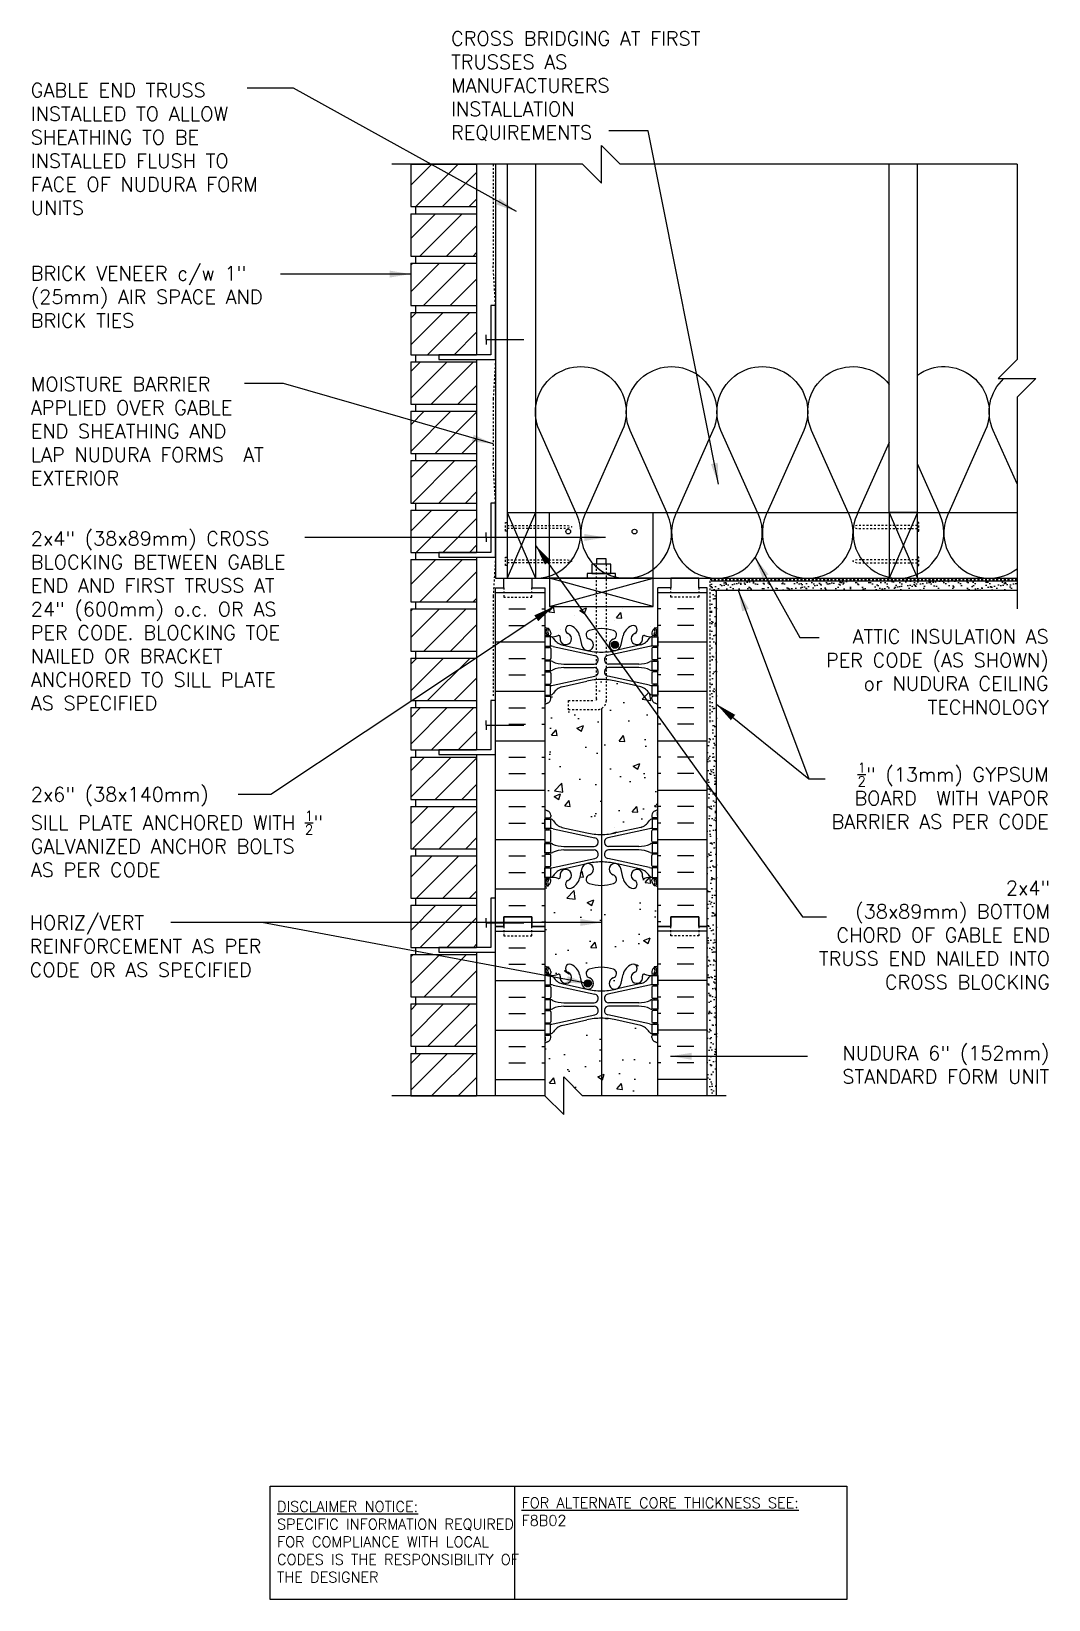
# Model space of a CAD drawing. Header units: inches. Extents: x 35.8 to 89.8, y 222.3 to 305.7.
import ezdxf

# ---------------------------------------------------------------- set-up
doc = ezdxf.new("R2010")
doc.units = ezdxf.units.IN
doc.header["$LTSCALE"] = 0.5
doc.header["$MEASUREMENT"] = 0
doc.linetypes.add('DASHED2', pattern=[0.375, 0.25, -0.125])
doc.linetypes.add('HIDDEN2', pattern=[0.1875, 0.125, -0.0625])
for name, color, linetype in [('HATCH', 12, 'Continuous'), ('LINE15', 9, 'Continuous'), ('LINE18', 9, 'Continuous'), ('line25', 2, 'Continuous'), ('LINE3', 3, 'Continuous'), ('LINE50', 5, 'Continuous'), ('LINE9', 9, 'Continuous'), ('TEXT', 4, 'Continuous'), ('Web_Edge', 9, 'Continuous')]:
    doc.layers.add(name, color=color, linetype=linetype)
doc.styles.add('DIM', font='romans.shx', dxfattribs={"width": 0.7})
doc.styles.add('ROMANS', font='romans.shx', dxfattribs={"height": 0.75})
doc.styles.get("Standard").update_dxf_attribs({"font": 'romans.shx', "height": 0.75})
doc.dimstyles.new('ext_12', dxfattribs={"dimscale": 12, "dimtxt": 0.09375, "dimasz": 0.09375, "dimexe": 0.09375, "dimexo": 0.0625, "dimgap": 0.0625, "dimtad": 1, "dimdec": 1, "dimzin": 3, "dimdsep": 46, "dimlunit": 4, "dimtxsty": 'DIM', "dimcen": 0.09, "dimdle": 0.09375, "dimclrt": 4, "dimadec": 0, "dimazin": 0, "dimtfac": 1, "dimtdec": 1, "dimtmove": 2, "dimatfit": 3, "dimfxl": 1, "dimfrac": 2, "dimtolj": 1, "dimtzin": 0, "dimarcsym": 0})

# ---------------------------------------------------------------- blocks, each defined once
blk = doc.blocks.new('pig tail bolt 7 inch')
at = {"layer": 'LINE15', "linetype": 'HIDDEN2'}
blk.add_lwpolyline([(0.75, 0.25), (-6.5, 0.25, 0.414214), (-7, -0.25), (-7, -1.75), (-6.5, -1.75), (-6.5, -0.35, -0.414214), (-6.4, -0.25), (0.75, -0.25)], format="xyb", dxfattribs=at)
at = {"layer": 'LINE18'}
for points in [[(0, 0.75), (0.25, 0.75), (0.25, -0.75), (0, -0.75)], [(0.25, 0.5), (0.75, 0.5), (0.75, -0.5), (0.25, -0.5)]]:
    blk.add_lwpolyline(points, close=True, dxfattribs=at)
blk.add_lwpolyline([(0.75, 0.25), (1.031, 0.25), (1.031, -0.25), (0.75, -0.25)], dxfattribs=at)
blk = doc.blocks.new('ANCHOR BOLT')
at = {"layer": 'LINE18', "xscale": -1, "rotation": 270}
blk.add_blockref('pig tail bolt 7 inch', (-0.25, 0), dxfattribs=at)

msp = doc.modelspace()

# ---------------------------------------------------------------- hatches: boundary and pattern name
at = {"layer": 'HATCH'}
h = msp.add_hatch(dxfattribs=at)
h.set_pattern_fill('ANSI31', color=256, scale=8, style=0)
h.set_pattern_definition([(45, (29.7812, 86.0746), (-0.707107, 0.707107), [])])
h.paths.add_polyline_path([(55.943, 251.362), (55.943, 249.112), (59.443, 249.112), (59.443, 251.362)])
h.paths.add_polyline_path([(55.943, 253.987), (55.943, 251.737), (59.443, 251.737), (59.443, 253.987)])
h.paths.add_polyline_path([(55.943, 256.612), (55.943, 254.362), (59.443, 254.362), (59.443, 256.612)])
h.paths.add_polyline_path([(55.943, 259.237), (55.943, 256.987), (59.443, 256.987), (59.443, 259.237)])
h.paths.add_polyline_path([(55.943, 261.862), (55.943, 259.612), (59.443, 259.612), (59.443, 261.862)])
h.paths.add_polyline_path([(55.943, 264.487), (55.943, 262.237), (59.443, 262.237), (59.443, 264.487)])
h.paths.add_polyline_path([(55.943, 267.112), (55.943, 264.862), (59.443, 264.862), (59.443, 267.112)])
h.paths.add_polyline_path([(55.943, 269.737), (55.943, 267.487), (59.443, 267.487), (59.443, 269.737)])
h.paths.add_polyline_path([(55.943, 272.362), (55.943, 270.112), (59.443, 270.112), (59.443, 272.362)])
h.paths.add_polyline_path([(55.943, 274.987), (55.943, 272.737), (59.443, 272.737), (59.443, 274.987)])
h.paths.add_polyline_path([(59.443, 275.362), (59.443, 277.612), (55.943, 277.612), (55.943, 275.362)])
h.paths.add_polyline_path([(55.943, 280.237), (55.943, 277.987), (59.443, 277.987), (59.443, 280.237)])
h.paths.add_polyline_path([(55.943, 282.862), (55.943, 280.612), (59.443, 280.612), (59.443, 282.862)])
h.paths.add_polyline_path([(55.943, 285.487), (55.943, 283.237), (59.443, 283.237), (59.443, 285.487)])
h.paths.add_polyline_path([(55.943, 288.112), (55.943, 285.862), (59.443, 285.862), (59.443, 288.112)])
h.paths.add_polyline_path([(55.943, 290.737), (55.943, 288.487), (59.443, 288.487), (59.443, 290.737)])
h.paths.add_polyline_path([(55.943, 293.362), (55.943, 291.112), (59.443, 291.112), (59.443, 293.362)])
h.paths.add_polyline_path([(55.943, 295.987), (55.943, 293.737), (59.443, 293.737), (59.443, 295.987)])
h.paths.add_polyline_path([(59.443, 296.362), (59.443, 298.612), (55.943, 298.612), (55.943, 296.362)])
h = msp.add_hatch(dxfattribs=at)
h.set_pattern_fill('INSUL', color=256, scale=7, style=0)
h.set_pattern_definition([(0, (-2863.0934, -138.8976), (0, 2.625), []), (0, (-2863.0934, -138.0226), (0, 2.625), [0.875, -0.875]), (0, (-2863.0934, -137.1476), (0, 2.625), [0.875, -0.875])])
h.paths.add_polyline_path([(60.443, 258.112), (60.881, 258.112), (60.881, 258.612), (62.381, 258.612), (62.381, 258.112), (63.068, 258.112), (63.068, 276.112), (62.381, 276.112), (62.381, 276.612), (60.881, 276.612), (60.881, 276.112), (60.443, 276.112)])
h = msp.add_hatch(dxfattribs=at)
h.set_pattern_fill('INSUL', color=256, scale=7, style=0)
h.set_pattern_definition([(180, (2995.2297, -138.8976), (0, 2.625), []), (180, (2995.2297, -138.0226), (0, 2.625), [0.875, -0.875]), (180, (2995.2297, -137.1476), (0, 2.625), [0.875, -0.875])])
h.paths.add_polyline_path([(71.693, 258.112), (71.256, 258.112), (71.256, 258.612), (69.756, 258.612), (69.756, 258.112), (69.068, 258.112), (69.068, 276.112), (69.756, 276.112), (69.756, 276.612), (71.256, 276.612), (71.256, 276.112), (71.693, 276.112)])
h = msp.add_hatch(dxfattribs=at)
h.set_pattern_fill('AR-SAND', color=256, scale=0.25, style=0)
h.paths.add_polyline_path([(71.903, 276.473), (71.903, 275.973), (88.151, 275.973), (88.151, 276.473)])
h = msp.add_hatch(dxfattribs=at)
h.set_pattern_fill('AR-SAND', color=256, scale=0.25, style=0)
h.paths.add_polyline_path([(72.193, 275.973), (71.903, 275.973), (71.903, 268.281), (72.193, 267.928)])
h = msp.add_hatch(dxfattribs=at)
h.set_pattern_fill('AR-CONC', color=256, scale=0.5)
h.set_pattern_definition([(50, (0, 0), (3.5863, -0.31376), [0.375, -4.125]), (355, (0, 0), (-0.693757, 3.76096), [0.3, -3.3]), (100.4514, (0.299, -0.026), (2.892544, 3.4472), [0.3187, -3.50571]), (46.1842, (0, 1), (5.33621, -0.827596), [0.5625, -6.1875]), (96.6356, (0.4447, 0.931), (4.67331, 4.87059), [0.47805, -5.25857]), (351.1842, (0, 1), (4.67331, 4.87059), [0.45, -4.95]), (21, (0.5, 0.75), (2.984535, -2.013094), [0.375, -4.125]), (326, (0.5, 0.75), (1.216577, 3.62575), [0.3, -3.3]), (71.4514, (0.7487, 0.5822), (4.20111, 1.612656), [0.3187, -3.50571]), (37.5, (0, 0), (0.060799, 1.664469), [0, -3.26, 0, -3.35, 0, -3.3125]), (7.5, (0, 0), (1.315348, 1.972059), [0, -1.91, 0, -3.185, 0, -1.2625]), (327.5, (-1.115, 0), (2.669112, -0.1127744), [0, -1.25, 0, -3.9, 0, -5.175]), (317.5, (-1.615, 0), (2.91593, 0.500525), [0, -1.625, 0, -2.59, 0, -3.675])])
h.paths.add_polyline_path([(69.068, 269.893, 0.082415), (68.925, 269.972, -0.317837), (68.758, 270.208), (68.758, 270.276, -0.414214), (68.821, 270.338), (68.868, 270.338), (68.868, 270.408), (68.763, 270.408, -0.237736), (68.583, 270.542, 0.180248), (68.158, 270.849), (66.836, 271.14, 0.057795), (66.068, 271.229, 0.057795), (65.3, 271.14), (63.978, 270.849, 0.180248), (63.554, 270.542, -0.237736), (63.373, 270.408), (63.268, 270.408), (63.268, 270.338), (63.316, 270.338, -0.414214), (63.378, 270.276), (63.378, 270.208, -0.317837), (63.211, 269.972, 0.082415), (63.068, 269.893), (63.068, 264.331, 0.082415), (63.211, 264.251, -0.317837), (63.378, 264.016), (63.378, 263.948, -0.414214), (63.316, 263.886), (63.268, 263.886), (63.268, 263.816), (63.373, 263.816, -0.237736), (63.554, 263.681, 0.180248), (63.978, 263.375), (65.3, 263.084, 0.057795), (66.068, 262.995, 0.057795), (66.836, 263.084), (68.158, 263.375, 0.180248), (68.583, 263.681, -0.237736), (68.763, 263.816), (68.868, 263.816), (68.868, 263.886), (68.821, 263.886, -0.414214), (68.758, 263.948), (68.758, 264.016, -0.317837), (68.925, 264.251, 0.082415), (69.068, 264.331)])
h.paths.add_polyline_path([(66.072, 260.286, -0.083238), (65.42, 260.395, -0.735593), (65.432, 260.853, 1.553132), (65.074, 261.277, 0.053157), (64.908, 260.663, -0.24438), (64.46, 260.142, -1), (64.296, 260.551, 2.182095), (63.886, 260.763, -0.601435), (63.767, 260.659, 0.10046), (63.373, 260.716), (63.268, 260.716), (63.268, 260.646), (63.316, 260.646, -0.414214), (63.378, 260.583), (63.378, 260.516, -0.249069), (63.268, 260.309), (63.268, 260.267), (63.178, 260.267, 0.064398), (63.068, 260.201), (63.068, 258.112), (63.068, 256.023, 0.064398), (63.178, 255.957), (63.268, 255.957), (63.268, 255.915, -0.249069), (63.378, 255.708), (63.378, 255.641, -0.414214), (63.316, 255.578), (63.268, 255.578), (63.268, 255.508), (63.373, 255.508, 0.10046), (63.767, 255.565, -0.601435), (63.886, 255.46, 2.182095), (64.296, 255.673, -1), (64.46, 256.082, -0.24438), (64.908, 255.561, 0.053157), (65.074, 254.947, 1.553132), (65.432, 255.371, -0.735593), (65.42, 255.829, -0.083032), (66.07, 255.937)])
h.paths.add_polyline_path([(65.537, 255.078, -1), (65.162, 255.078, -1)], flags=16)
h.paths.add_polyline_path([(69.068, 258.112), (69.068, 260.201, 0.064398), (68.958, 260.267), (68.868, 260.267), (68.868, 260.309, -0.249069), (68.758, 260.516), (68.758, 260.583, -0.414214), (68.821, 260.646), (68.868, 260.646), (68.868, 260.716), (68.763, 260.716, 0.10046), (68.369, 260.659, -0.601435), (68.25, 260.763, 2.182095), (67.84, 260.551, -1), (67.676, 260.142, -0.24438), (67.228, 260.663, 0.053157), (67.062, 261.277, 1.553132), (66.704, 260.853, -0.735593), (66.717, 260.395, -0.082272), (66.072, 260.286), (66.07, 255.937, -0.082479), (66.717, 255.829, -0.735593), (66.704, 255.371, 1.553132), (67.062, 254.947, 0.053157), (67.228, 255.561, -0.24438), (67.676, 256.082, -1), (67.84, 255.673, 2.182095), (68.25, 255.46, -0.601435), (68.369, 255.565, 0.10046), (68.763, 255.508), (68.868, 255.508), (68.868, 255.578), (68.821, 255.578, -0.414214), (68.758, 255.641), (68.758, 255.708, -0.249069), (68.868, 255.915), (68.868, 255.957), (68.958, 255.957, 0.064398), (69.068, 256.023)])
h.paths.add_polyline_path([(69.068, 251.893, 0.082415), (68.925, 251.972, -0.317837), (68.758, 252.208), (68.758, 252.276, -0.414214), (68.821, 252.338), (68.868, 252.338), (68.868, 252.408), (68.763, 252.408, -0.188973), (68.607, 252.503, 0.196323), (68.158, 252.849), (66.836, 253.14, 0.057707), (66.069, 253.229), (66.068, 249.112), (69.068, 249.112)])
h.paths.add_polyline_path([(66.069, 253.229, 0.057883), (65.3, 253.14), (63.978, 252.849, 0.196323), (63.529, 252.503, -0.188973), (63.373, 252.408), (63.268, 252.408), (63.268, 252.338), (63.316, 252.338, -0.414214), (63.378, 252.276), (63.378, 252.208, -0.317837), (63.211, 251.972, 0.082415), (63.068, 251.893), (63.068, 249.112), (64.068, 248.112), (64.068, 250.112), (65.068, 249.112), (66.068, 249.112)])
h = msp.add_hatch(dxfattribs=at)
h.set_pattern_fill('AR-SAND', color=256, scale=0.25, style=0)
h.paths.add_polyline_path([(71.903, 268.281), (71.693, 268.537), (71.693, 258.112), (71.693, 250.728), (71.903, 250.728)])
h = msp.add_hatch(dxfattribs=at)
h.set_pattern_fill('AR-SAND', color=256, scale=0.25, style=0)
h.paths.add_polyline_path([(71.903, 250.728), (72.193, 250.728), (72.193, 267.928), (71.903, 268.281)])
h = msp.add_hatch(dxfattribs=at)
h.set_pattern_fill('AR-SAND', color=256, scale=0.25, style=0)
h.paths.add_polyline_path([(71.903, 250.728), (71.693, 250.728), (71.693, 249.112), (71.903, 249.112)])
h = msp.add_hatch(dxfattribs=at)
h.set_pattern_fill('AR-SAND', color=256, scale=0.25, style=0)
h.paths.add_polyline_path([(71.903, 249.112), (72.193, 249.112), (72.193, 250.728), (71.903, 250.728)])
at = {"layer": 'LINE3'}
for points in [[(66.599, 273.078, 1), (66.974, 273.078, 1)], [(65.162, 255.078, 1), (65.537, 255.078, 1)]]:
    msp.add_hatch(color=256, dxfattribs=at).paths.add_polyline_path(points)

# ---------------------------------------------------------------- linework, layer by layer
at = {"layer": 'HATCH'}
for p, q in [((61.068, 280.112), (62.568, 276.612)), ((62.568, 280.112), (61.068, 276.612)), ((63.318, 276.612), (63.318, 280.112)), ((68.818, 276.612), (68.818, 280.112)), ((82.857, 280.112), (81.357, 276.612)), ((81.357, 280.112), (82.857, 276.612)), ((68.818, 275.112), (63.318, 276.612)), ((63.318, 275.112), (68.818, 276.612)), ((63.279, 274.826), (63.519, 275.112)), ((63.578, 274.798), (63.52, 275.111)), ((63.279, 274.826), (63.578, 274.8)), ((64.644, 274.648), (64.644, 274.648)), ((64.924, 274.902), (65.274, 275.037)), ((64.924, 274.902), (65.173, 274.735)), ((65.173, 274.732), (65.275, 275.034)), ((66.794, 274.392), (66.794, 274.392)), ((66.865, 274.512), (67.106, 274.799)), ((66.865, 274.512), (67.164, 274.486)), ((67.164, 274.484), (67.106, 274.797)), ((67.211, 275), (67.211, 275)), ((63.878, 273.891), (63.878, 273.891)), ((64.264, 273.48), (64.264, 273.48)), ((68.674, 274.06), (68.674, 274.06)), ((67.15, 273.336), (67.15, 273.336)), ((64.279, 264.661), (64.279, 264.661)), ((66.785, 263.349), (66.785, 263.349)), ((60.443, 257.852), (63.068, 257.852)), ((71.693, 257.852), (69.068, 257.852)), ((61.157, 256.977), (62.032, 256.977)), ((70.98, 256.977), (70.105, 256.977)), ((61.157, 256.102), (62.032, 256.102)), ((62.907, 256.102), (63.068, 256.102)), ((69.23, 256.102), (69.068, 256.102)), ((70.98, 256.102), (70.105, 256.102)), ((60.443, 255.227), (63.068, 255.227)), ((71.693, 255.227), (69.068, 255.227)), ((61.157, 254.352), (62.032, 254.352)), ((62.907, 254.352), (63.068, 254.352)), ((69.23, 254.352), (69.068, 254.352)), ((70.98, 254.352), (70.105, 254.352)), ((61.157, 253.477), (62.032, 253.477)), ((62.907, 253.477), (63.068, 253.477)), ((69.23, 253.477), (69.068, 253.477)), ((70.98, 253.477), (70.105, 253.477)), ((60.443, 252.602), (63.068, 252.602)), ((71.693, 252.602), (69.068, 252.602)), ((61.157, 251.727), (62.032, 251.727)), ((62.907, 251.727), (63.068, 251.727)), ((69.23, 251.727), (69.068, 251.727)), ((70.98, 251.727), (70.105, 251.727)), ((61.157, 250.852), (62.032, 250.852)), ((62.907, 250.852), (63.068, 250.852)), ((69.23, 250.852), (69.068, 250.852)), ((70.98, 250.852), (70.105, 250.852)), ((60.443, 249.977), (63.068, 249.977)), ((71.693, 249.977), (69.068, 249.977))]:
    msp.add_line(p, q, dxfattribs=at)
for points in [[(64.722, 280.112), (62.776, 284.468, -1.541381), (67.179, 284.469), (65.236, 280.112)], [(69.543, 280.112), (67.598, 284.468, -1.541381), (72, 284.469), (70.057, 280.112)], [(74.365, 280.112), (72.419, 284.468, -1.541381), (76.822, 284.469), (74.879, 280.112)], [(79.186, 280.112), (77.24, 284.468, -0.890018), (81.357, 286.915)], [(82.857, 287.409, -0.765347), (86.465, 284.469), (84.522, 280.112)], [(88.151, 281.63), (86.883, 284.468, -0.323152), (87.458, 287.23, -0.323152)], [(62.568, 276.612, 0.543348), (64.769, 280.006), (64.722, 280.112)], [(65.236, 280.112), (65.188, 280.004, 0.543146), (67.39, 276.612)], [(67.39, 276.612, 0.543348), (69.591, 280.006), (69.543, 280.112)], [(70.057, 280.112), (70.009, 280.004, 0.543146), (72.211, 276.612)], [(72.211, 276.612, 0.543348), (74.412, 280.006), (74.365, 280.112)], [(74.879, 280.112), (74.831, 280.004, 0.543146), (77.032, 276.612)], [(77.032, 276.612, 0.543348), (79.234, 280.006), (79.186, 280.112)], [(79.7, 280.112), (79.652, 280.004, 0.477699), (81.357, 276.664)], [(82.857, 276.83, 0.41158), (84.055, 280.006), (84.008, 280.112)], [(84.522, 280.112), (84.474, 280.004, 0.543146), (86.675, 276.612)], [(81.854, 276.612, 0.098662), (82.778, 276.796, 0.098662)], [(86.675, 276.612, 0.166194), (88.151, 277.116, 0.166194)], [(81.377, 276.66, 0.049799), (81.854, 276.612)]]:
    msp.add_lwpolyline(points, format="xyb", dxfattribs=at)
for points in [[(81.357, 283.827), (79.7, 280.112)], [(84.008, 280.112), (82.857, 282.688)]]:
    msp.add_lwpolyline(points, dxfattribs=at)
for centre in [(64.307, 279.097), (67.83, 279.097)]:
    msp.add_circle(centre, 0.125, dxfattribs=at)
at = {"layer": 'line25'}
for p, q in [((55.943, 298.612), (59.443, 298.612)), ((55.943, 298.612), (55.943, 296.362)), ((59.443, 298.612), (59.443, 288.487)), ((61.068, 298.612), (61.068, 276.612)), ((62.568, 298.612), (62.568, 276.612)), ((81.357, 280.112), (81.357, 298.612)), ((82.857, 280.112), (82.857, 298.612)), ((55.943, 296.362), (59.443, 296.362)), ((55.943, 295.987), (55.943, 293.737)), ((55.943, 295.987), (59.443, 295.987)), ((56.193, 296.362), (56.193, 295.987)), ((55.943, 293.737), (59.443, 293.737)), ((56.193, 293.737), (56.193, 293.362)), ((55.943, 293.362), (55.943, 291.112)), ((55.943, 293.362), (59.443, 293.362)), ((55.943, 291.112), (59.443, 291.112)), ((56.193, 291.112), (56.193, 290.737)), ((55.943, 290.737), (55.943, 288.487)), ((55.943, 290.737), (59.443, 290.737)), ((55.943, 288.487), (59.443, 288.487)), ((56.193, 288.487), (56.193, 288.112)), ((55.943, 288.112), (55.943, 285.862)), ((55.943, 288.112), (59.443, 288.112)), ((59.443, 288.237), (59.443, 277.987)), ((55.943, 285.862), (59.443, 285.862)), ((55.943, 285.487), (59.443, 285.487)), ((55.943, 285.487), (55.943, 283.237)), ((56.193, 285.862), (56.193, 285.487)), ((55.943, 283.237), (59.443, 283.237)), ((55.943, 282.862), (59.443, 282.862)), ((55.943, 282.862), (55.943, 280.612)), ((56.193, 283.237), (56.193, 282.862)), ((55.943, 280.612), (59.443, 280.612)), ((55.943, 280.237), (59.443, 280.237)), ((55.943, 280.237), (55.943, 277.987)), ((56.193, 280.612), (56.193, 280.237)), ((61.068, 280.112), (88.151, 280.112)), ((55.943, 277.987), (59.443, 277.987)), ((55.943, 277.612), (59.443, 277.612)), ((55.943, 277.612), (55.943, 275.362)), ((56.193, 277.987), (56.193, 277.612)), ((59.443, 277.737), (59.443, 267.487)), ((63.068, 276.112), (63.068, 258.112)), ((69.068, 258.112), (69.068, 276.112)), ((55.943, 275.362), (59.443, 275.362)), ((56.193, 275.362), (56.193, 274.987)), ((55.943, 274.987), (59.443, 274.987)), ((55.943, 274.987), (55.943, 272.737)), ((55.943, 272.737), (59.443, 272.737)), ((56.193, 272.737), (56.193, 272.362)), ((55.943, 272.362), (59.443, 272.362)), ((55.943, 272.362), (55.943, 270.112)), ((55.943, 270.112), (59.443, 270.112)), ((56.193, 270.112), (56.193, 269.737)), ((55.943, 269.737), (59.443, 269.737)), ((55.943, 269.737), (55.943, 267.487)), ((55.943, 267.487), (59.443, 267.487)), ((55.943, 267.112), (59.443, 267.112)), ((55.943, 267.112), (55.943, 264.862)), ((56.193, 267.487), (56.193, 267.112)), ((59.443, 267.237), (59.443, 256.987)), ((55.943, 264.862), (59.443, 264.862)), ((55.943, 264.487), (59.443, 264.487)), ((55.943, 264.487), (55.943, 262.237)), ((56.193, 264.862), (56.193, 264.487)), ((55.943, 262.237), (59.443, 262.237)), ((55.943, 261.862), (59.443, 261.862)), ((55.943, 261.862), (55.943, 259.612)), ((56.193, 262.237), (56.193, 261.862)), ((55.943, 259.612), (59.443, 259.612)), ((55.943, 259.237), (59.443, 259.237)), ((55.943, 259.237), (55.943, 256.987)), ((56.193, 259.612), (56.193, 259.237)), ((63.068, 258.112), (63.068, 249.112)), ((69.068, 249.112), (69.068, 258.112)), ((55.943, 256.987), (59.443, 256.987)), ((56.193, 256.987), (56.193, 256.612)), ((59.443, 256.737), (59.443, 249.112)), ((55.943, 256.612), (59.443, 256.612)), ((55.943, 256.612), (55.943, 254.362)), ((55.943, 254.362), (59.443, 254.362)), ((56.193, 254.362), (56.193, 253.987)), ((55.943, 253.987), (59.443, 253.987)), ((55.943, 253.987), (55.943, 251.737)), ((55.943, 251.737), (59.443, 251.737)), ((56.193, 251.737), (56.193, 251.362)), ((55.943, 251.362), (59.443, 251.362)), ((55.943, 251.362), (55.943, 249.112)), ((55.943, 249.112), (59.443, 249.112))]:
    msp.add_line(p, q, dxfattribs=at)
for points in [[(81.357, 280.112), (81.357, 276.612), (82.857, 276.612), (82.857, 280.112)], [(63.318, 276.612), (63.318, 275.112), (68.818, 275.112), (68.818, 276.612)]]:
    msp.add_lwpolyline(points, close=True, dxfattribs=at)
at = {"layer": 'LINE3'}
msp.add_line((66.076, 269.683), (66.068, 249.112), dxfattribs=at)
for centre in [(66.787, 273.078), (65.35, 255.078)]:
    msp.add_circle(centre, 0.188, dxfattribs=at)
at = {"layer": 'LINE50'}
for p, q in [((60.443, 258.112), (60.443, 276.112)), ((71.693, 258.112), (71.693, 276.112)), ((60.443, 249.112), (60.443, 258.112)), ((71.693, 249.112), (71.693, 258.112))]:
    msp.add_line(p, q, dxfattribs=at)
for points in [[(60.443, 276.112), (60.881, 276.112), (60.881, 276.612), (62.381, 276.612), (62.381, 276.112), (63.068, 276.112)], [(71.693, 276.112), (71.256, 276.112), (71.256, 276.612), (69.756, 276.612), (69.756, 276.112), (69.068, 276.112)], [(63.068, 258.112), (62.381, 258.112), (62.381, 258.612), (60.881, 258.612), (60.881, 258.112), (60.443, 258.112)], [(60.443, 258.112), (60.881, 258.112), (60.881, 258.612), (62.381, 258.612), (62.381, 258.112), (63.068, 258.112)], [(69.068, 258.112), (69.756, 258.112), (69.756, 258.612), (71.256, 258.612), (71.256, 258.112), (71.693, 258.112)], [(71.693, 258.112), (71.256, 258.112), (71.256, 258.612), (69.756, 258.612), (69.756, 258.112), (69.068, 258.112)]]:
    msp.add_lwpolyline(points, dxfattribs=at)
at = {"layer": 'LINE9'}
for p, q in [((66.068, 297.612), (66.068, 299.612)), ((66.068, 299.612), (67.068, 298.612)), ((65.068, 298.612), (54.943, 298.612)), ((60.443, 298.612), (60.443, 276.612)), ((66.068, 297.612), (65.068, 298.612)), ((88.151, 298.612), (67.068, 298.612)), ((88.151, 298.612), (88.151, 288.23)), ((59.943, 289.293), (59.943, 289.543)), ((59.943, 289.293), (59.943, 289.043)), ((59.943, 289.293), (61.943, 289.293)), ((87.151, 287.23), (88.151, 288.23)), ((87.151, 287.23), (89.151, 287.23)), ((89.151, 287.23), (88.151, 286.23)), ((88.151, 286.23), (88.151, 274.98)), ((59.943, 278.793), (59.943, 279.043)), ((59.943, 278.793), (61.943, 278.793)), ((59.943, 278.793), (59.943, 278.543)), ((60.443, 276.612), (88.151, 276.612)), ((71.903, 276.473), (88.151, 276.473)), ((71.903, 275.973), (88.151, 275.973)), ((72.193, 249.112), (72.193, 275.973)), ((59.943, 268.799), (59.943, 269.049)), ((59.943, 268.799), (59.943, 268.549)), ((59.943, 268.799), (61.943, 268.799)), ((59.943, 258.299), (59.943, 258.549)), ((59.943, 258.299), (61.943, 258.299)), ((59.943, 258.299), (59.943, 258.049)), ((64.068, 250.112), (65.068, 249.112)), ((64.068, 248.112), (64.068, 250.112)), ((63.068, 249.112), (54.943, 249.112)), ((64.068, 248.112), (63.068, 249.112)), ((72.693, 249.112), (65.068, 249.112))]:
    msp.add_line(p, q, dxfattribs=at)
at = {"layer": 'LINE9', "color": 6, "linetype": 'HIDDEN2'}
for p, q in [((60.443, 291.112), (60.318, 293.232)), ((60.443, 288.237), (60.32, 286.151)), ((60.443, 280.612), (60.318, 282.732)), ((60.443, 277.737), (60.32, 275.651)), ((88.151, 276.527), (71.85, 276.527)), ((71.85, 268.973), (71.85, 276.527))]:
    msp.add_line(p, q, dxfattribs=at)
for points in [[(60.32, 298.612), (60.32, 298.612), (60.32, 298.612), (60.32, 293.198)], [(60.32, 286.151), (60.32, 282.698)], [(60.32, 275.651), (60.32, 270.362)]]:
    msp.add_lwpolyline(points, dxfattribs=at)
at = {"layer": 'LINE9'}
for points in [[(57.443, 288.237), (60.443, 288.237), (60.443, 291.112), (60.193, 291.112), (60.193, 288.487), (57.443, 288.487)], [(57.443, 277.737), (60.443, 277.737), (60.443, 280.612), (60.193, 280.612), (60.193, 277.987), (57.443, 277.987)], [(57.443, 267.237), (60.443, 267.237), (60.443, 270.112), (60.193, 270.112), (60.193, 267.487), (57.443, 267.487)], [(57.443, 256.737), (60.443, 256.737), (60.443, 259.612), (60.193, 259.612), (60.193, 256.987), (57.443, 256.987)]]:
    msp.add_lwpolyline(points, close=True, dxfattribs=at)
at = {"layer": 'LINE9', "linetype": 'HIDDEN2'}
for points in [[(61.068, 279.57), (61.068, 279.115), (60.983, 279.115), (60.983, 279.57)], [(82.857, 279.57), (82.857, 279.115), (82.942, 279.115), (82.942, 279.57)], [(61.068, 277.742), (61.068, 277.287), (60.983, 277.287), (60.983, 277.742)], [(82.857, 277.742), (82.857, 277.287), (82.942, 277.287), (82.942, 277.742)]]:
    msp.add_lwpolyline(points, close=True, dxfattribs=at)
at = {"layer": 'LINE9', "linetype": 'HIDDEN2', "flags": 128}
for points in [[(61.068, 279.424), (64.282, 279.424), (64.506, 279.342), (64.281, 279.261), (61.068, 279.261)], [(82.857, 279.424), (79.643, 279.424), (79.419, 279.342), (79.644, 279.261), (82.857, 279.261)], [(61.068, 277.596), (64.282, 277.596), (64.506, 277.515), (64.281, 277.434), (61.068, 277.434)], [(82.857, 277.596), (79.643, 277.596), (79.419, 277.515), (79.644, 277.434), (82.857, 277.434)]]:
    msp.add_lwpolyline(points, dxfattribs=at)
at = {"layer": 'LINE9', "linetype": 'DASHED2', "ltscale": 0.15}
for points in [[(60.881, 276.112), (60.881, 276.112), (60.881, 275.612), (62.381, 275.612), (62.381, 276.112), (62.381, 276.112)], [(71.256, 276.112), (71.256, 276.112), (71.256, 275.612), (69.756, 275.612), (69.756, 276.112), (69.756, 276.112)], [(60.881, 258.112), (60.881, 258.112), (60.881, 257.612), (62.381, 257.612), (62.381, 258.112), (62.381, 258.112)], [(71.256, 258.112), (71.256, 258.112), (71.256, 257.612), (69.756, 257.612), (69.756, 258.112), (69.756, 258.112)]]:
    msp.add_lwpolyline(points, dxfattribs=at)
at = {"layer": 'TEXT'}
msp.add_lwpolyline([(48.471, 228.368), (61.454, 228.368), (61.454, 222.33), (48.471, 222.33)], close=True, dxfattribs=at)
msp.add_lwpolyline([(61.454, 228.368), (79.115, 228.368), (79.115, 222.33), (61.454, 222.33)], dxfattribs=at)
at = {"layer": 'Web_Edge', "color": 8}
for p, q in [((63.068, 273.678), (63.11, 273.678)), ((63.068, 273.578), (63.316, 273.578)), ((63.178, 273.957), (63.268, 273.957)), ((63.178, 273.578), (63.178, 273.508)), ((63.268, 273.957), (63.268, 273.915)), ((63.268, 273.578), (63.268, 273.508)), ((63.378, 273.708), (63.378, 273.641)), ((68.758, 273.708), (68.758, 273.641)), ((69.068, 273.578), (68.821, 273.578)), ((68.868, 273.957), (68.868, 273.915)), ((68.958, 273.957), (68.868, 273.957)), ((68.868, 273.578), (68.868, 273.508)), ((68.958, 273.578), (68.958, 273.508)), ((69.068, 273.678), (69.026, 273.678)), ((63.068, 272.938), (63.316, 272.938)), ((63.178, 273.008), (63.178, 272.938)), ((63.268, 273.008), (63.268, 272.938)), ((63.378, 272.876), (63.378, 272.341)), ((63.517, 272.984), (65.728, 272.503)), ((63.978, 273.067), (65.3, 272.776)), ((68.619, 272.984), (66.408, 272.503)), ((68.158, 273.067), (66.836, 272.776)), ((68.758, 272.876), (68.758, 272.341)), ((69.068, 272.938), (68.821, 272.938)), ((68.868, 273.008), (68.868, 272.938)), ((68.958, 273.008), (68.958, 272.938)), ((63.068, 272.278), (63.316, 272.278)), ((63.178, 272.278), (63.178, 272.208)), ((63.268, 272.278), (63.268, 272.208)), ((64.083, 272.048), (65.679, 272.048)), ((64.083, 271.868), (65.679, 271.868)), ((68.053, 272.048), (66.457, 272.048)), ((68.053, 271.868), (66.457, 271.868)), ((69.068, 272.278), (68.821, 272.278)), ((68.868, 272.278), (68.868, 272.208)), ((68.958, 272.278), (68.958, 272.208)), ((63.068, 271.638), (63.316, 271.638)), ((63.068, 270.978), (63.316, 270.978)), ((63.178, 271.708), (63.178, 271.638)), ((63.178, 270.978), (63.178, 270.908)), ((63.268, 271.708), (63.268, 271.638)), ((63.268, 270.978), (63.268, 270.908)), ((63.378, 271.576), (63.378, 271.041)), ((63.517, 270.932), (65.728, 271.413)), ((63.978, 270.849), (65.3, 271.14)), ((68.619, 270.932), (66.408, 271.413)), ((68.158, 270.849), (66.836, 271.14)), ((68.758, 271.576), (68.758, 271.041)), ((69.068, 271.638), (68.821, 271.638)), ((69.068, 270.978), (68.821, 270.978)), ((68.868, 271.708), (68.868, 271.638)), ((68.868, 270.978), (68.868, 270.908)), ((68.958, 271.708), (68.958, 271.638)), ((68.958, 270.978), (68.958, 270.908)), ((63.068, 270.338), (63.316, 270.338)), ((63.078, 270.218), (63.078, 270.032)), ((63.178, 270.408), (63.178, 270.338)), ((63.268, 270.408), (63.268, 270.338)), ((63.378, 270.208), (63.378, 270.276)), ((68.758, 270.208), (68.758, 270.276)), ((69.068, 270.338), (68.821, 270.338)), ((68.868, 270.408), (68.868, 270.338)), ((68.958, 270.408), (68.958, 270.338)), ((69.058, 270.218), (69.058, 270.032))]:
    msp.add_line(p, q, dxfattribs=at)
at = {"layer": 'Web_Edge'}
for p, q in [((63.068, 263.886), (63.316, 263.886)), ((63.078, 264.006), (63.078, 264.192)), ((63.178, 263.816), (63.178, 263.886)), ((63.268, 263.816), (63.268, 263.886)), ((63.378, 264.016), (63.378, 263.948)), ((68.758, 264.016), (68.758, 263.948)), ((69.068, 263.886), (68.821, 263.886)), ((68.868, 263.816), (68.868, 263.886)), ((68.958, 263.816), (68.958, 263.886)), ((69.058, 264.006), (69.058, 264.192)), ((63.068, 263.246), (63.316, 263.246)), ((63.068, 262.586), (63.316, 262.586)), ((63.178, 263.246), (63.178, 263.316)), ((63.178, 262.516), (63.178, 262.586)), ((63.268, 263.246), (63.268, 263.316)), ((63.268, 262.516), (63.268, 262.586)), ((63.378, 262.648), (63.378, 263.183)), ((63.517, 263.292), (65.728, 262.81)), ((63.978, 263.375), (65.3, 263.084)), ((68.619, 263.292), (66.408, 262.81)), ((68.158, 263.375), (66.836, 263.084)), ((68.758, 262.648), (68.758, 263.183)), ((69.068, 263.246), (68.821, 263.246)), ((69.068, 262.586), (68.821, 262.586)), ((68.868, 263.246), (68.868, 263.316)), ((68.868, 262.516), (68.868, 262.586)), ((68.958, 263.246), (68.958, 263.316)), ((68.958, 262.516), (68.958, 262.586)), ((63.068, 261.946), (63.316, 261.946)), ((63.178, 261.946), (63.178, 262.016)), ((63.268, 261.946), (63.268, 262.016)), ((63.378, 261.348), (63.378, 261.883)), ((63.517, 261.24), (65.728, 261.721)), ((64.083, 262.356), (65.679, 262.356)), ((64.083, 262.176), (65.679, 262.176)), ((68.619, 261.24), (66.408, 261.721)), ((68.053, 262.356), (66.457, 262.356)), ((68.053, 262.176), (66.457, 262.176)), ((68.758, 261.348), (68.758, 261.883)), ((69.068, 261.946), (68.821, 261.946)), ((68.868, 261.946), (68.868, 262.016)), ((68.958, 261.946), (68.958, 262.016)), ((63.068, 261.286), (63.316, 261.286)), ((63.178, 261.216), (63.178, 261.286)), ((63.268, 261.216), (63.268, 261.286)), ((63.978, 261.157), (65.3, 261.447)), ((68.158, 261.157), (66.836, 261.447)), ((69.068, 261.286), (68.821, 261.286)), ((68.868, 261.216), (68.868, 261.286)), ((68.958, 261.216), (68.958, 261.286)), ((63.068, 260.646), (63.316, 260.646)), ((63.068, 260.546), (63.11, 260.546)), ((63.178, 260.646), (63.178, 260.716)), ((63.178, 260.267), (63.268, 260.267)), ((63.268, 260.646), (63.268, 260.716)), ((63.268, 260.267), (63.268, 260.309)), ((63.378, 260.516), (63.378, 260.583)), ((68.758, 260.516), (68.758, 260.583)), ((69.068, 260.646), (68.821, 260.646)), ((68.868, 260.646), (68.868, 260.716)), ((68.868, 260.267), (68.868, 260.309)), ((68.958, 260.267), (68.868, 260.267)), ((68.958, 260.646), (68.958, 260.716)), ((69.068, 260.546), (69.026, 260.546)), ((63.178, 255.957), (63.268, 255.957)), ((63.268, 255.957), (63.268, 255.915)), ((68.868, 255.957), (68.868, 255.915)), ((68.958, 255.957), (68.868, 255.957)), ((63.068, 255.678), (63.11, 255.678)), ((63.068, 255.578), (63.316, 255.578)), ((63.178, 255.578), (63.178, 255.508)), ((63.268, 255.578), (63.268, 255.508)), ((63.378, 255.708), (63.378, 255.641)), ((63.978, 255.067), (65.3, 254.776)), ((68.158, 255.067), (66.836, 254.776)), ((68.758, 255.708), (68.758, 255.641)), ((69.068, 255.578), (68.821, 255.578)), ((68.868, 255.578), (68.868, 255.508)), ((68.958, 255.578), (68.958, 255.508)), ((69.068, 255.678), (69.026, 255.678)), ((63.068, 254.938), (63.316, 254.938)), ((63.068, 254.278), (63.316, 254.278)), ((63.178, 255.008), (63.178, 254.938)), ((63.178, 254.278), (63.178, 254.208)), ((63.268, 255.008), (63.268, 254.938)), ((63.268, 254.278), (63.268, 254.208)), ((63.378, 254.876), (63.378, 254.341)), ((63.517, 254.984), (65.728, 254.503)), ((68.619, 254.984), (66.408, 254.503)), ((68.758, 254.876), (68.758, 254.341)), ((69.068, 254.938), (68.821, 254.938)), ((69.068, 254.278), (68.821, 254.278)), ((68.868, 255.008), (68.868, 254.938)), ((68.868, 254.278), (68.868, 254.208)), ((68.958, 255.008), (68.958, 254.938)), ((68.958, 254.278), (68.958, 254.208)), ((63.068, 253.638), (63.316, 253.638)), ((63.178, 253.708), (63.178, 253.638)), ((63.268, 253.708), (63.268, 253.638)), ((63.378, 253.576), (63.378, 253.041)), ((63.517, 252.932), (65.728, 253.413)), ((64.083, 254.048), (65.679, 254.048)), ((64.083, 253.868), (65.679, 253.868)), ((68.619, 252.932), (66.408, 253.413)), ((68.053, 254.048), (66.457, 254.048)), ((68.053, 253.868), (66.457, 253.868)), ((68.758, 253.576), (68.758, 253.041)), ((69.068, 253.638), (68.821, 253.638)), ((68.868, 253.708), (68.868, 253.638)), ((68.958, 253.708), (68.958, 253.638)), ((63.068, 252.978), (63.316, 252.978)), ((63.178, 252.978), (63.178, 252.908)), ((63.268, 252.978), (63.268, 252.908)), ((63.978, 252.849), (65.3, 253.14)), ((68.158, 252.849), (66.836, 253.14)), ((69.068, 252.978), (68.821, 252.978)), ((68.868, 252.978), (68.868, 252.908)), ((68.958, 252.978), (68.958, 252.908)), ((63.068, 252.338), (63.316, 252.338)), ((63.078, 252.218), (63.078, 252.032)), ((63.178, 252.408), (63.178, 252.338)), ((63.268, 252.408), (63.268, 252.338)), ((63.378, 252.208), (63.378, 252.276)), ((68.758, 252.208), (68.758, 252.276)), ((69.068, 252.338), (68.821, 252.338)), ((68.868, 252.408), (68.868, 252.338)), ((68.958, 252.408), (68.958, 252.338)), ((69.058, 252.218), (69.058, 252.032))]:
    msp.add_line(p, q, dxfattribs=at)
at = {"layer": 'Web_Edge', "color": 8}
for points in [[(63.073, 273.008), (63.373, 273.008), (63.373, 273.508), (63.073, 273.508)], [(69.063, 273.008), (68.763, 273.008), (68.763, 273.508), (69.063, 273.508)], [(63.073, 271.708), (63.373, 271.708), (63.373, 272.208), (63.073, 272.208)], [(69.063, 271.708), (68.763, 271.708), (68.763, 272.208), (69.063, 272.208)], [(63.073, 270.408), (63.373, 270.408), (63.373, 270.908), (63.073, 270.908)], [(69.063, 270.408), (68.763, 270.408), (68.763, 270.908), (69.063, 270.908)]]:
    msp.add_lwpolyline(points, close=True, dxfattribs=at)
at = {"layer": 'Web_Edge'}
for points in [[(63.073, 263.816), (63.373, 263.816), (63.373, 263.316), (63.073, 263.316)], [(69.063, 263.816), (68.763, 263.816), (68.763, 263.316), (69.063, 263.316)], [(63.073, 262.516), (63.373, 262.516), (63.373, 262.016), (63.073, 262.016)], [(69.063, 262.516), (68.763, 262.516), (68.763, 262.016), (69.063, 262.016)], [(63.073, 261.216), (63.373, 261.216), (63.373, 260.716), (63.073, 260.716)], [(69.063, 261.216), (68.763, 261.216), (68.763, 260.716), (69.063, 260.716)], [(63.073, 255.008), (63.373, 255.008), (63.373, 255.508), (63.073, 255.508)], [(69.063, 255.008), (68.763, 255.008), (68.763, 255.508), (69.063, 255.508)], [(63.073, 253.708), (63.373, 253.708), (63.373, 254.208), (63.073, 254.208)], [(69.063, 253.708), (68.763, 253.708), (68.763, 254.208), (69.063, 254.208)], [(63.073, 252.408), (63.373, 252.408), (63.373, 252.908), (63.073, 252.908)], [(69.063, 252.408), (68.763, 252.408), (68.763, 252.908), (69.063, 252.908)]]:
    msp.add_lwpolyline(points, close=True, dxfattribs=at)
at = {"layer": 'Web_Edge', "color": 8}
for centre, radius, start, end in [((63.378, 274.415), 0.5, 231.68334, 250.52878), ((63.378, 274.415), 0.6, 238.89067, 245.07477), ((63.11, 273.698), 0.02, 270, 14.15407), ((63.372, 273.763), 0.25, 140.11451, 222.46087), ((63.117, 273.853), 0.02, 340.7916, 65.07477), ((63.214, 273.894), 0.045, 319.1879, 141.448), ((63.221, 273.624), 0.045, 222.46087, 42.46087), ((63.128, 273.708), 0.25, 0, 70.52878), ((63.372, 273.763), 0.16, 140.00008, 222.46087), ((63.316, 273.641), 0.0625, 270, 0), ((63.429, 274.507), 1, 266.78787, 289.9067), ((63.33, 273.262), 0.25, 37.27766, 80.0823), ((64.178, 273.79), 0.75, 210.15498, 254.58381), ((63.799, 273.481), 0.09, 346.67951, 108.86514), ((64.183, 273.39), 0.305, 166.67951, 68.19625), ((64.378, 273.878), 0.22, 68.19625, 248.19625), ((64.183, 273.39), 0.745, 13.26522, 68.19625), ((67.871, 274.032), 3, 189.02727, 201.19839), ((65.497, 273.602), 0.24, 108.92296, 254.27465), ((66.068, 271.937), 2, 90, 108.92296), ((66.068, 271.937), 2, 71.07704, 90), ((66.639, 273.602), 0.24, 285.72535, 71.07704), ((64.265, 274.032), 3, 338.80161, 350.97273), ((67.953, 273.39), 0.745, 111.80375, 166.73478), ((67.953, 273.39), 0.305, 111.80375, 13.32049), ((67.758, 273.878), 0.22, 291.80375, 111.80375), ((67.959, 273.79), 0.75, 285.41619, 329.84502), ((68.338, 273.481), 0.09, 71.13486, 193.32049), ((68.707, 274.507), 1, 250.0933, 273.21213), ((68.806, 273.262), 0.25, 99.9177, 142.72234), ((69.008, 273.708), 0.25, 109.47122, 180), ((68.821, 273.641), 0.0625, 180, 270), ((68.916, 273.624), 0.045, 137.53913, 317.53913), ((68.922, 273.894), 0.045, 38.552, 220.8121), ((68.764, 273.763), 0.16, 317.53913, 39.99992), ((68.758, 274.415), 0.5, 289.47122, 308.31666), ((68.764, 273.763), 0.25, 317.53913, 39.88549), ((69.019, 273.853), 0.02, 114.92523, 199.2084), ((69.026, 273.698), 0.02, 165.84593, 270), ((68.758, 274.415), 0.6, 294.92523, 301.10933), ((63.316, 272.876), 0.0625, 0, 90), ((63.283, 272.012), 1, 76.42909, 84.79907), ((65.35, 273.078), 0.305, 205.37817, 74.27465), ((66.068, 276.044), 3.356, 256.76915, 270), ((66.068, 276.044), 3.356, 270, 283.23085), ((66.787, 273.078), 0.305, 105.72535, 334.62183), ((68.854, 272.012), 1, 95.20093, 103.57091), ((68.821, 272.876), 0.0625, 90, 180), ((63.316, 272.341), 0.0625, 270, 0), ((63.369, 271.989), 0.219, 60.49375, 88.91995), ((63.369, 271.927), 0.219, 271.08005, 299.50625), ((63.369, 271.927), 0.219, 271.08005, 299.50625), ((64.113, 273.648), 1.6, 246.56734, 268.92028), ((64.113, 270.268), 1.6, 91.07972, 113.43266), ((64.113, 270.268), 1.6, 91.07972, 113.43266), ((65.679, 272.278), 0.23, 270, 77.60551), ((65.679, 271.638), 0.23, 282.39449, 90), ((66.457, 272.278), 0.23, 102.39449, 270), ((66.457, 271.638), 0.23, 90, 257.60551), ((68.023, 273.648), 1.6, 271.07972, 293.43266), ((68.023, 270.268), 1.6, 66.56734, 88.92028), ((68.023, 270.268), 1.6, 66.56734, 88.92028), ((68.767, 271.989), 0.219, 91.08005, 119.50625), ((68.767, 271.927), 0.219, 240.49375, 268.91995), ((68.767, 271.927), 0.219, 240.49375, 268.91995), ((68.821, 272.341), 0.0625, 180, 270), ((63.316, 271.576), 0.0625, 0, 90), ((63.316, 271.041), 0.0625, 270, 0), ((63.283, 271.904), 1, 275.20093, 283.57091), ((66.068, 267.873), 3.356, 90, 103.23085), ((66.068, 267.873), 3.356, 76.76915, 90), ((68.854, 271.904), 1, 256.42909, 264.79907), ((68.821, 271.576), 0.0625, 90, 180), ((68.821, 271.041), 0.0625, 180, 270), ((63.058, 270.218), 0.02, 0, 60.01198), ((63.128, 270.208), 0.25, 289.47122, 360), ((63.316, 270.276), 0.0625, 360, 90), ((63.33, 270.654), 0.25, 279.9177, 322.72234), ((64.178, 270.126), 0.75, 105.41619, 149.84502), ((67.959, 270.126), 0.75, 30.15498, 74.58381), ((68.806, 270.654), 0.25, 217.27766, 260.0823), ((68.821, 270.276), 0.0625, 90, 180), ((69.008, 270.208), 0.25, 180, 250.52878), ((69.078, 270.218), 0.02, 119.98802, 180), ((63.058, 270.032), 0.02, 301.07295, 0), ((63.378, 269.501), 0.6, 121.07295, 121.10933), ((63.378, 269.501), 0.5, 109.47122, 128.31666), ((68.758, 269.501), 0.5, 51.68334, 70.52878), ((69.078, 270.032), 0.02, 180, 238.92705), ((68.758, 269.501), 0.6, 58.89067, 58.92705)]:
    msp.add_arc(centre, radius, start, end, dxfattribs=at)
at = {"layer": 'Web_Edge'}
for centre, radius, start, end in [((63.378, 264.723), 0.5, 231.68334, 250.52878), ((63.128, 264.016), 0.25, 0, 70.52878), ((69.008, 264.016), 0.25, 109.47122, 180), ((68.758, 264.723), 0.5, 289.47122, 308.31666), ((63.058, 264.192), 0.02, 360, 58.92705), ((63.378, 264.723), 0.6, 238.89067, 238.92705), ((63.058, 264.006), 0.02, 299.98802, 360), ((63.316, 263.948), 0.0625, 270, 0), ((63.33, 263.569), 0.25, 37.27766, 80.0823), ((64.178, 264.098), 0.75, 210.15498, 254.58381), ((67.959, 264.098), 0.75, 285.41619, 329.84502), ((68.806, 263.569), 0.25, 99.9177, 142.72234), ((68.821, 263.948), 0.0625, 180, 270), ((69.078, 264.192), 0.02, 121.07295, 180), ((69.078, 264.006), 0.02, 180, 240.01198), ((68.758, 264.723), 0.6, 301.07295, 301.10933), ((63.316, 263.183), 0.0625, 0, 90), ((63.316, 262.648), 0.0625, 270, 0), ((63.283, 262.32), 1, 76.42909, 84.79907), ((66.068, 266.351), 3.356, 256.76915, 270), ((65.679, 262.586), 0.23, 270, 77.60551), ((66.068, 266.351), 3.356, 270, 283.23085), ((66.457, 262.586), 0.23, 102.39449, 270), ((68.854, 262.32), 1, 95.20093, 103.57091), ((68.821, 263.183), 0.0625, 90, 180), ((68.821, 262.648), 0.0625, 180, 270), ((63.316, 261.883), 0.0625, 0, 90), ((63.369, 262.297), 0.219, 60.49375, 88.91995), ((63.369, 262.297), 0.219, 60.49375, 88.91995), ((63.369, 262.234), 0.219, 271.08005, 299.50625), ((64.113, 263.955), 1.6, 246.56734, 268.92028), ((64.113, 263.955), 1.6, 246.56734, 268.92028), ((64.113, 260.576), 1.6, 91.07972, 113.43266), ((65.679, 261.946), 0.23, 282.39449, 90), ((66.457, 261.946), 0.23, 90, 257.60551), ((68.023, 263.955), 1.6, 271.07972, 293.43266), ((68.023, 263.955), 1.6, 271.07972, 293.43266), ((68.023, 260.576), 1.6, 66.56734, 88.92028), ((68.767, 262.297), 0.219, 91.08005, 119.50625), ((68.767, 262.297), 0.219, 91.08005, 119.50625), ((68.767, 262.234), 0.219, 240.49375, 268.91995), ((68.821, 261.883), 0.0625, 90, 180), ((63.316, 261.348), 0.0625, 270, 0), ((63.283, 262.212), 1, 275.20093, 283.57091), ((64.178, 260.434), 0.75, 105.41619, 149.84502), ((64.183, 260.834), 0.305, 291.80375, 193.32049), ((67.871, 260.192), 3, 158.80161, 170.97273), ((65.35, 261.146), 0.305, 285.72535, 154.62183), ((66.068, 258.18), 3.356, 90, 103.23085), ((66.068, 258.18), 3.356, 76.76915, 90), ((66.787, 261.146), 0.305, 25.37817, 254.27465), ((64.265, 260.192), 3, 9.02727, 21.19839), ((67.953, 260.834), 0.305, 346.67951, 248.19625), ((67.959, 260.434), 0.75, 30.15498, 74.58381), ((68.854, 262.212), 1, 256.42909, 264.79907), ((68.821, 261.348), 0.0625, 180, 270), ((63.378, 259.809), 0.6, 114.92523, 121.10933), ((63.378, 259.809), 0.5, 109.47122, 128.31666), ((63.11, 260.526), 0.02, 345.84593, 90), ((63.372, 260.461), 0.25, 137.53913, 219.88549), ((63.117, 260.371), 0.02, 294.92523, 19.2084), ((63.214, 260.33), 0.045, 218.552, 40.8121), ((63.221, 260.6), 0.045, 317.53913, 137.53913), ((63.128, 260.516), 0.25, 289.47122, 360), ((63.372, 260.461), 0.16, 137.53913, 219.99992), ((63.316, 260.583), 0.0625, 360, 90), ((63.33, 260.962), 0.25, 279.9177, 322.72234), ((63.429, 259.717), 1, 70.0933, 93.21213), ((63.799, 260.743), 0.09, 251.13486, 13.32049), ((64.378, 260.346), 0.22, 111.80375, 291.80375), ((64.183, 260.834), 0.745, 291.80375, 346.73478), ((65.497, 260.622), 0.24, 105.72535, 251.07704), ((66.068, 262.286), 2, 251.07704, 270), ((66.068, 262.286), 2, 270, 288.92296), ((66.639, 260.622), 0.24, 288.92296, 74.27465), ((67.953, 260.834), 0.745, 193.26522, 248.19625), ((67.758, 260.346), 0.22, 248.19625, 68.19625), ((68.338, 260.743), 0.09, 166.67951, 288.86514), ((68.707, 259.717), 1, 86.78787, 109.9067), ((68.806, 260.962), 0.25, 217.27766, 260.0823), ((68.821, 260.583), 0.0625, 90, 180), ((69.008, 260.516), 0.25, 180, 250.52878), ((68.916, 260.6), 0.045, 42.46087, 222.46087), ((68.922, 260.33), 0.045, 139.1879, 321.448), ((68.764, 260.461), 0.16, 320.00008, 42.46087), ((68.758, 259.809), 0.5, 51.68334, 70.52878), ((68.764, 260.461), 0.25, 320.11451, 42.46087), ((69.019, 260.371), 0.02, 160.7916, 245.07477), ((69.026, 260.526), 0.02, 90, 194.15407), ((68.758, 259.809), 0.6, 58.89067, 65.07477), ((63.378, 256.415), 0.5, 231.68334, 250.52878), ((63.378, 256.415), 0.6, 238.89067, 245.07477), ((63.372, 255.763), 0.25, 140.11451, 222.46087), ((63.214, 255.894), 0.045, 319.1879, 141.448), ((63.128, 255.708), 0.25, 0, 70.52878), ((64.378, 255.878), 0.22, 68.19625, 248.19625), ((64.183, 255.39), 0.745, 13.26522, 68.19625), ((66.068, 253.937), 2, 90, 108.92296), ((66.068, 253.937), 2, 71.07704, 90), ((67.953, 255.39), 0.745, 111.80375, 166.73478), ((67.758, 255.878), 0.22, 291.80375, 111.80375), ((69.008, 255.708), 0.25, 109.47122, 180), ((68.922, 255.894), 0.045, 38.552, 220.8121), ((68.758, 256.415), 0.5, 289.47122, 308.31666), ((68.764, 255.763), 0.25, 317.53913, 39.88549), ((68.758, 256.415), 0.6, 294.92523, 301.10933), ((63.11, 255.698), 0.02, 270, 14.15407), ((63.117, 255.853), 0.02, 340.7916, 65.07477), ((63.221, 255.624), 0.045, 222.46087, 42.46087), ((63.372, 255.763), 0.16, 140.00008, 222.46087), ((63.316, 255.641), 0.0625, 270, 0), ((63.429, 256.507), 1, 266.78787, 289.9067), ((63.33, 255.262), 0.25, 37.27766, 80.0823), ((64.178, 255.79), 0.75, 210.15498, 254.58381), ((63.799, 255.481), 0.09, 346.67951, 108.86514), ((64.183, 255.39), 0.305, 166.67951, 68.19625), ((67.871, 256.032), 3, 189.02727, 201.19839), ((65.35, 255.078), 0.305, 205.37817, 74.27465), ((65.497, 255.602), 0.24, 108.92296, 254.27465), ((66.787, 255.078), 0.305, 105.72535, 334.62183), ((66.639, 255.602), 0.24, 285.72535, 71.07704), ((64.265, 256.032), 3, 338.80161, 350.97273), ((67.953, 255.39), 0.305, 111.80375, 13.32049), ((67.959, 255.79), 0.75, 285.41619, 329.84502), ((68.338, 255.481), 0.09, 71.13486, 193.32049), ((68.707, 256.507), 1, 250.0933, 273.21213), ((68.806, 255.262), 0.25, 99.9177, 142.72234), ((68.821, 255.641), 0.0625, 180, 270), ((68.916, 255.624), 0.045, 137.53913, 317.53913), ((68.764, 255.763), 0.16, 317.53913, 39.99992), ((69.019, 255.853), 0.02, 114.92523, 199.2084), ((69.026, 255.698), 0.02, 165.84593, 270), ((63.316, 254.876), 0.0625, 0, 90), ((63.316, 254.341), 0.0625, 270, 0), ((63.283, 254.012), 1, 76.42909, 84.79907), ((66.068, 258.044), 3.356, 256.76915, 270), ((65.679, 254.278), 0.23, 270, 77.60551), ((66.068, 258.044), 3.356, 270, 283.23085), ((66.457, 254.278), 0.23, 102.39449, 270), ((68.854, 254.012), 1, 95.20093, 103.57091), ((68.821, 254.876), 0.0625, 90, 180), ((68.821, 254.341), 0.0625, 180, 270), ((63.316, 253.576), 0.0625, 0, 90), ((63.369, 253.989), 0.219, 60.49375, 88.91995), ((63.369, 253.927), 0.219, 271.08005, 299.50625), ((63.369, 253.927), 0.219, 271.08005, 299.50625), ((64.113, 255.648), 1.6, 246.56734, 268.92028), ((64.113, 252.268), 1.6, 91.07972, 113.43266), ((64.113, 252.268), 1.6, 91.07972, 113.43266), ((65.679, 253.638), 0.23, 282.39449, 90), ((66.457, 253.638), 0.23, 90, 257.60551), ((68.023, 255.648), 1.6, 271.07972, 293.43266), ((68.023, 252.268), 1.6, 66.56734, 88.92028), ((68.023, 252.268), 1.6, 66.56734, 88.92028), ((68.767, 253.989), 0.219, 91.08005, 119.50625), ((68.767, 253.927), 0.219, 240.49375, 268.91995), ((68.767, 253.927), 0.219, 240.49375, 268.91995), ((68.821, 253.576), 0.0625, 90, 180), ((63.316, 253.041), 0.0625, 270, 0), ((63.283, 253.904), 1, 275.20093, 283.57091), ((64.178, 252.126), 0.75, 105.41619, 149.84502), ((66.068, 249.873), 3.356, 90, 103.23085), ((66.068, 249.873), 3.356, 76.76915, 90), ((67.959, 252.126), 0.75, 30.15498, 74.58381), ((68.854, 253.904), 1, 256.42909, 264.79907), ((68.821, 253.041), 0.0625, 180, 270), ((63.058, 252.218), 0.02, 0, 60.01198), ((63.058, 252.032), 0.02, 301.07295, 0), ((63.378, 251.501), 0.6, 121.07295, 121.10933), ((63.378, 251.501), 0.5, 109.47122, 128.31666), ((63.128, 252.208), 0.25, 289.47122, 360), ((63.316, 252.276), 0.0625, 360, 90), ((63.33, 252.654), 0.25, 279.9177, 322.72234), ((68.806, 252.654), 0.25, 217.27766, 260.0823), ((68.821, 252.276), 0.0625, 90, 180), ((69.008, 252.208), 0.25, 180, 250.52878), ((68.758, 251.501), 0.5, 51.68334, 70.52878), ((69.078, 252.218), 0.02, 119.98802, 180), ((69.078, 252.032), 0.02, 180, 238.92705), ((68.758, 251.501), 0.6, 58.89067, 58.92705)]:
    msp.add_arc(centre, radius, start, end, dxfattribs=at)

# ---------------------------------------------------------------- block references
msp.add_blockref('ANCHOR BOLT', (66.318, 276.612))

# ---------------------------------------------------------------- texts
at = {"layer": 'TEXT', "char_height": 0.75, "style": 'ROMANS'}
for s, insert, width, attachment_point in [('CROSS BRIDGING AT FIRST TRUSSES AS MANUFACTURERS INSTALLATION REQUIREMENTS', (58.085, 302.766), 15.01059, 4), ('GABLE END TRUSS INSTALLED TO ALLOW SHEATHING TO BE INSTALLED FLUSH TO FACE OF NUDURA FORM UNITS', (35.756, 299.423), 13.57782, 4), ('BRICK VENEER c/w 1" (25mm) AIR SPACE AND BRICK TIES', (35.756, 291.567), 13.57782, 4), ('MOISTURE BARRIER APPLIED OVER GABLE END SHEATHING AND LAP NUDURA FORMS  AT EXTERIOR', (35.756, 284.429), 13.57782, 4), ('2x4" (38x89mm) CROSS BLOCKING BETWEEN GABLE END AND FIRST TRUSS AT 24" (600mm) o.c. OR AS PER CODE. BLOCKING TOE NAILED OR BRACKET ANCHORED TO SILL PLATE AS SPECIFIED', (35.756, 274.347), 15.86424, 4), ('\\A1;ATTIC INSULATION AS PER CODE (AS SHOWN) or NUDURA CEILING TECHNOLOGY ', (89.833, 273.89), 13.13322, 3), ('\\A1;{\\H0.7x;\\S1/2;}" (13mm) GYPSUM BOARD  WITH VAPOR BARRIER AS PER CODE', (89.833, 266.811), 13.13322, 3), ('\\A1;2x6" (38x140mm)\\PSILL PLATE ANCHORED WITH {\\H0.7x;\\S1/2;}" GALVANIZED ANCHOR BOLTS AS PER CODE', (35.756, 263.122), 16.82969, 4), ('2x4" \\P(38x89mm) BOTTOM CHORD OF GABLE END TRUSS END NAILED INTO CROSS BLOCKING', (89.906, 260.526), 15.06285, 3), ('HORIZ/VERT REINFORCEMENT AS PER CODE OR AS SPECIFIED', (35.696, 257.056), 14.82249, 4), ('NUDURA 6" (152mm) STANDARD FORM UNIT', (89.863, 251.753), 13.9793, 3)]:
    msp.add_mtext(s, dxfattribs=dict(at, insert=insert, width=width, attachment_point=attachment_point))
at = {"layer": 'TEXT', "char_height": 0.5625, "attachment_point": 4}
for s, insert, width in [('{\\LDISCLAIMER NOTICE:}\\PSPECIFIC INFORMATION REQUIRED FOR COMPLIANCE WITH LOCAL CODES IS THE RESPONSIBILITY OF THE DESIGNER', (48.838, 225.402), 14.00235), ('{\\LFOR ALTERNATE CORE THICKNESS SEE:\\P}F8B02', (61.83, 227.007), 23.33295)]:
    msp.add_mtext(s, dxfattribs=dict(at, insert=insert, width=width))

# ---------------------------------------------------------------- leaders
at = {"layer": 'TEXT'}
for points in [[(61.558, 296.096), (49.717, 302.662), (47.247, 302.662)], [(72.292, 281.612), (68.564, 300.399), (66.473, 300.399)], [(55.943, 292.779), (49.018, 292.779)], [(60.32, 283.753), (49.174, 286.966), (47.111, 286.966)], [(66.295, 278.781), (50.317, 278.781)], [(62.568, 278.362), (76.757, 258.614), (78.027, 258.614)], [(74.234, 277.711), (76.608, 273.472), (77.643, 273.472)], [(73.333, 275.973), (77.091, 265.944), (77.967, 265.944)], [(63.549, 275.112), (48.518, 265.117), (46.77, 265.117)], [(72.193, 269.918), (77.091, 265.944)], [(66.071, 258.32), (43.202, 258.322)], [(65.35, 255.078), (48.03, 258.322)], [(69.743, 251.21), (77.017, 251.205)]]:
    msp.add_leader(points, dimstyle='ext_12', override={"dimgap": 0.0625, "dimtad": 0}, dxfattribs=at)

doc.saveas('drawing.dxf')
